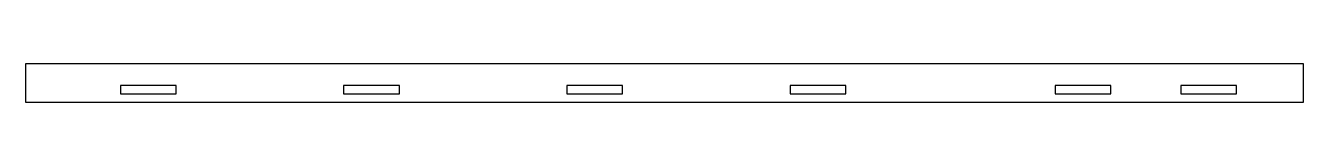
# Model space of a CAD drawing. Header units: millimetres. Extents: x 0 to 458, y 0 to 14.
import ezdxf

# ---------------------------------------------------------------- set-up
doc = ezdxf.new("R2010")
doc.units = ezdxf.units.MM
doc.layers.add('CUT', color=1, linetype='Continuous')

msp = doc.modelspace()

# ---------------------------------------------------------------- linework, layer by layer
at = {"layer": 'CUT'}
for points in [[(0, 0), (458, 0), (458, 13.75), (0, 13.75)], [(34, 3), (54, 3), (54, 6), (34, 6)], [(114, 3), (134, 3), (134, 6), (114, 6)], [(194, 3), (214, 3), (214, 6), (194, 6)], [(274, 3), (294, 3), (294, 6), (274, 6)], [(369, 3), (389, 3), (389, 6), (369, 6)], [(414, 3), (434, 3), (434, 6), (414, 6)]]:
    msp.add_lwpolyline(points, close=True, dxfattribs=at)

doc.saveas('drawing.dxf')
